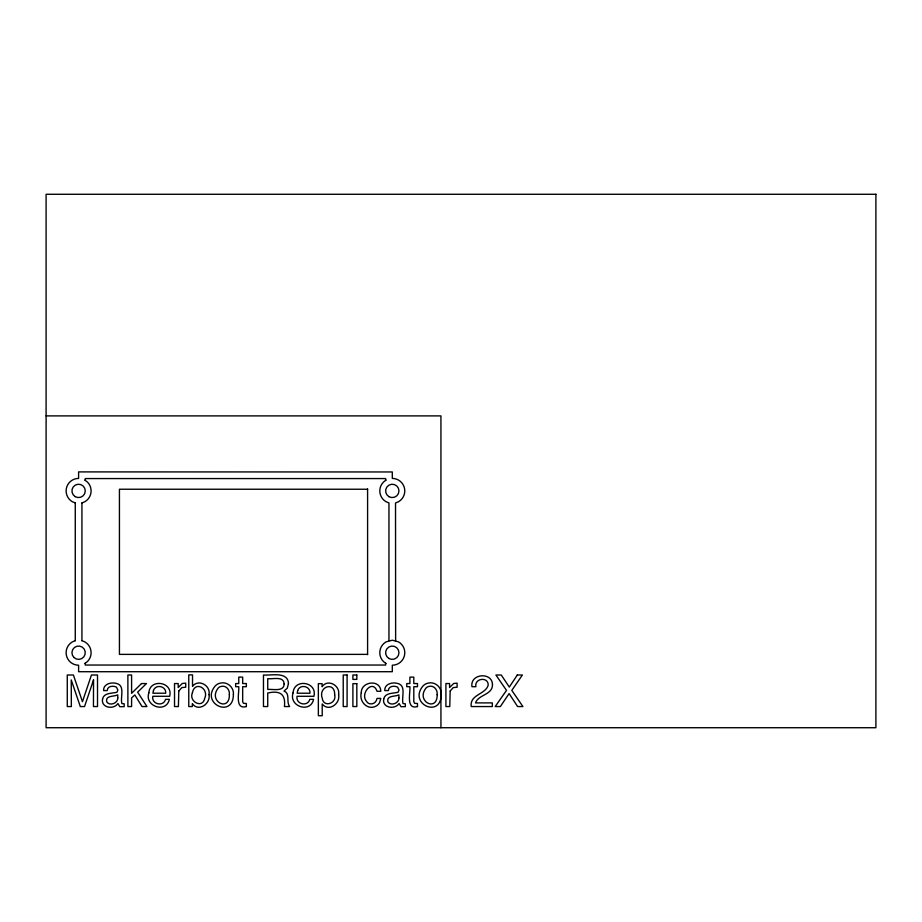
<?xml version="1.0" encoding="UTF-8"?>
<svg xmlns="http://www.w3.org/2000/svg" width="922" height="922" viewBox="0 0 922 922"><rect width="100%" height="100%" fill="white"/><g stroke="black" fill="none" stroke-linecap="round" stroke-linejoin="round"><path stroke-width="1.38" d="M84.859 663.54L87.44 661.558A12.505 12.505 0 0 0 84.859 641.885L81.839 640.64M386.041 480.074L383.46 482.068A12.505 12.505 0 0 0 386.041 501.729L388.957 502.939L388.957 640.686M81.839 502.974L84.859 501.729A12.505 12.505 0 0 0 87.44 482.068L84.859 480.074M75.362 640.64L72.354 641.885A12.505 12.505 0 0 0 78.601 665.211L78.601 671.712L392.299 671.712L392.299 665.211A12.505 12.505 0 0 0 398.546 641.885L392.299 640.214L386.041 641.885A12.505 12.505 0 0 0 383.46 661.558L386.041 663.54M46.1 415.891L440.935 415.891L440.935 727.723M367.59 489.236L119.434 489.236L119.434 654.378L367.59 654.378M75.362 502.974L72.354 501.729A12.505 12.505 0 0 1 78.601 478.403L78.601 471.903L392.299 471.96L392.299 478.403A12.505 12.505 0 0 1 398.546 501.729L395.526 502.974L395.63 640.686M385.627 480.397L385.627 478.564L85.273 478.564L85.273 480.397M385.627 663.218L385.627 665.05L85.273 665.05L85.273 663.218M367.59 488.994L367.59 654.62M81.931 502.939L81.931 640.686M75.27 502.939L75.27 640.686M93.537 679.94L93.445 706.552L97.513 706.552L97.513 675.008L91.451 675.008L82.45 701.677L73.391 675.008L67.271 675.008L67.271 706.552L71.351 706.552L71.236 679.94L80.306 706.552L84.536 706.552L93.537 679.94M334.663 694.911C336.979 703.44 323.415 707.958 322.274 698.323C317.929 686.441 335.251 680.943 334.663 694.911M192.433 692.722C188.434 701.642 202.575 708.995 204.672 698.484C209.317 688.227 194.703 680.528 192.433 692.722M209.017 694.612C210.827 703.751 198.345 712.383 192.329 703.613L192.329 706.552L188.768 706.552L188.768 674.892L192.525 674.892L192.525 686.348C198.391 678.534 210.838 685.484 209.017 694.612M233.393 694.566C233.231 718.63 200.627 704.039 214.907 686.325A9.497 9.497 0 0 1 220.45 683.098C227.377 681.37 234.165 687.524 233.393 694.566M361.286 692.825C358.785 701.458 367.717 710.874 376.188 706.033A7.895 7.895 0 0 0 379.668 702.368L380.786 698.415L377.029 698.415C376.579 701.873 373.364 704.685 369.814 703.763A4.737 4.737 0 0 1 366.679 701.55C359.545 693.736 372.742 678.673 377.029 691.281L380.786 691.281C380.636 678.972 360.905 681.266 361.286 692.825M441.212 694.566C441.039 718.63 408.434 704.039 422.714 686.325A9.497 9.497 0 0 1 428.269 683.098C435.184 681.37 441.984 687.524 441.212 694.566M148.857 692.848C144.212 706.425 166.34 713.697 169.348 699.337L165.545 699.337C163.678 706.99 151.243 704.443 152.81 696.283L169.671 696.283C173.359 681.669 149.767 678.177 148.857 692.848M293.092 692.848C288.448 706.425 310.587 713.697 313.584 699.337L309.792 699.337C307.913 706.99 295.478 704.443 297.057 696.283L313.906 696.283C317.606 681.669 294.003 678.177 293.092 692.848M338.605 694.543C340.633 703.613 328.601 712.337 322.227 703.97L322.227 715.726L318.355 715.726L318.355 683.663L322.112 683.663L322.112 686.706C327.713 678.477 340.31 685.438 338.605 694.543M284.126 683.917C284.207 692.088 272.497 688.884 267.737 689.46L267.737 678.673C272.486 679.41 283.918 675.768 284.126 683.917M102.549 699.003C100.752 707.866 113.752 709.998 117.958 703.509L119.791 706.69L124.182 706.655L124.182 703.809L121.877 703.567C120.044 697.412 125.646 685.277 116.195 683.375C111.055 681.969 103.172 684.02 103.61 690.578L107.217 690.578C107.309 685.933 113.245 685.438 116.46 687.144L117.866 690.013L116.944 692.249C112.15 693.528 103.84 692.572 102.549 699.003M383.713 699.003C381.915 707.866 394.904 709.998 399.111 703.509L400.955 706.69L405.334 706.655L405.334 703.809L403.029 703.567C401.197 697.412 406.798 685.277 397.359 683.375C392.207 681.969 384.336 684.02 384.762 690.578L388.369 690.578C388.473 685.933 394.397 685.438 397.624 687.144L399.03 690.013L398.097 692.249C393.302 693.528 385.004 692.572 383.713 699.003M492.475 684.908C492.429 694.946 478.357 694.543 475.522 702.898L492.325 702.898L492.325 706.552L471.211 706.552C469.586 694.301 485.779 694.543 488.199 685.081C488.349 676.345 474.104 678.258 475.89 686.706L471.96 686.706C469.805 673.314 492.705 671.735 492.475 684.908M229.359 694.681C229.716 712.095 208.614 701.884 217.546 688.965A5.255 5.255 0 0 1 221.05 686.429C226.074 684.988 230.004 689.91 229.359 694.681M437.166 694.681C437.524 712.095 416.433 701.884 425.353 688.965A5.255 5.255 0 0 1 428.857 686.429C433.893 684.988 437.812 689.91 437.166 694.681M288.459 683.513L287.295 688.146L284.011 691.051C290.004 693.229 286.661 700.685 288.828 705.146L289.669 706.552L284.425 706.552C285.82 694.22 280.184 690.244 267.737 693.021L267.737 706.552L263.462 706.552L263.462 675.008C270.918 675.722 288.01 671.181 288.459 683.513M117.762 697.966C118.074 703.221 109.73 706.344 106.768 701.93C105.004 695.096 114.051 696.894 117.762 694.854L117.762 697.966M398.915 697.966C399.226 703.221 390.882 706.344 387.932 701.93C386.157 695.096 395.204 696.894 398.915 694.854L398.915 697.966M178.787 691.016L178.395 706.552L174.523 706.552L174.523 683.548L178.2 683.548L178.2 687.524L182.302 683.456L185.714 683.144L185.714 687.224L181.865 687.582L178.787 691.016M450.167 691.016L449.775 706.552L445.914 706.552L445.914 683.548L449.579 683.548L449.579 687.524L453.693 683.456L457.105 683.144L457.105 687.224L453.244 687.582L450.167 691.016M153.455 690.509L152.914 693.217L165.695 693.217C166.456 686.072 155.668 683.79 153.455 690.509M297.691 690.509L297.161 693.217L309.942 693.217C310.691 686.072 299.915 683.79 297.691 690.509M517.3 675.008L509.313 687.074L501.257 675.008L495.909 675.008L506.501 690.382L495.195 706.552L500.358 706.552L509.094 693.586L517.599 706.552L522.901 706.552L511.802 690.382L522.394 675.008L517.3 675.008M141.515 683.548L131.592 693.321L131.592 675.008L127.881 675.008L127.881 706.552L131.592 706.552L131.592 697.919L134.831 694.958L142.011 706.552L146.944 706.552L137.643 692.168L146.46 683.548L141.515 683.548M246.347 706.552C234.614 709.952 239.351 692.56 238.763 686.706L235.652 686.706L235.652 683.548L238.763 683.548L238.763 677.128L242.67 677.128L242.67 683.548L246.347 683.548L246.347 686.706L242.67 686.706L242.67 701.723L243.489 703.336L246.347 703.509L246.347 706.552M417.47 706.552C405.738 709.952 410.474 692.56 409.898 686.706L406.775 686.706L406.775 683.548L409.898 683.548L409.898 677.128L413.805 677.128L413.805 683.548L417.47 683.548L417.47 686.706L413.805 686.706L413.805 701.723L414.612 703.336L417.47 703.509L417.47 706.552M875.9 194.277L46.1 194.277L46.1 727.723L875.9 727.723L875.9 194.277M347.098 675.008L343.226 675.008L343.226 706.552L347.098 706.552L347.098 675.008M356.826 675.008L352.896 675.008L352.896 679.387L356.826 679.387L356.826 675.008M356.826 683.663L352.896 683.663L352.896 706.552L356.826 706.552L356.826 683.663M75.201 496.635A6.661 6.661 0 0 0 85.273 490.977A6.661 6.661 0 0 0 75.339 485.087A6.661 6.661 0 0 0 75.201 496.635M73.898 657.444A6.661 6.661 0 0 0 85.043 654.424A6.661 6.661 0 0 0 76.86 646.276A6.661 6.661 0 0 0 73.898 657.444M388.957 658.492A6.661 6.661 0 0 0 398.961 652.718A6.661 6.661 0 0 0 388.957 646.944A6.661 6.661 0 0 0 388.957 658.492M388.957 496.681A6.661 6.661 0 0 0 398.961 490.907A6.661 6.661 0 0 0 388.957 485.133A6.661 6.661 0 0 0 388.957 496.681"/></g></svg>
